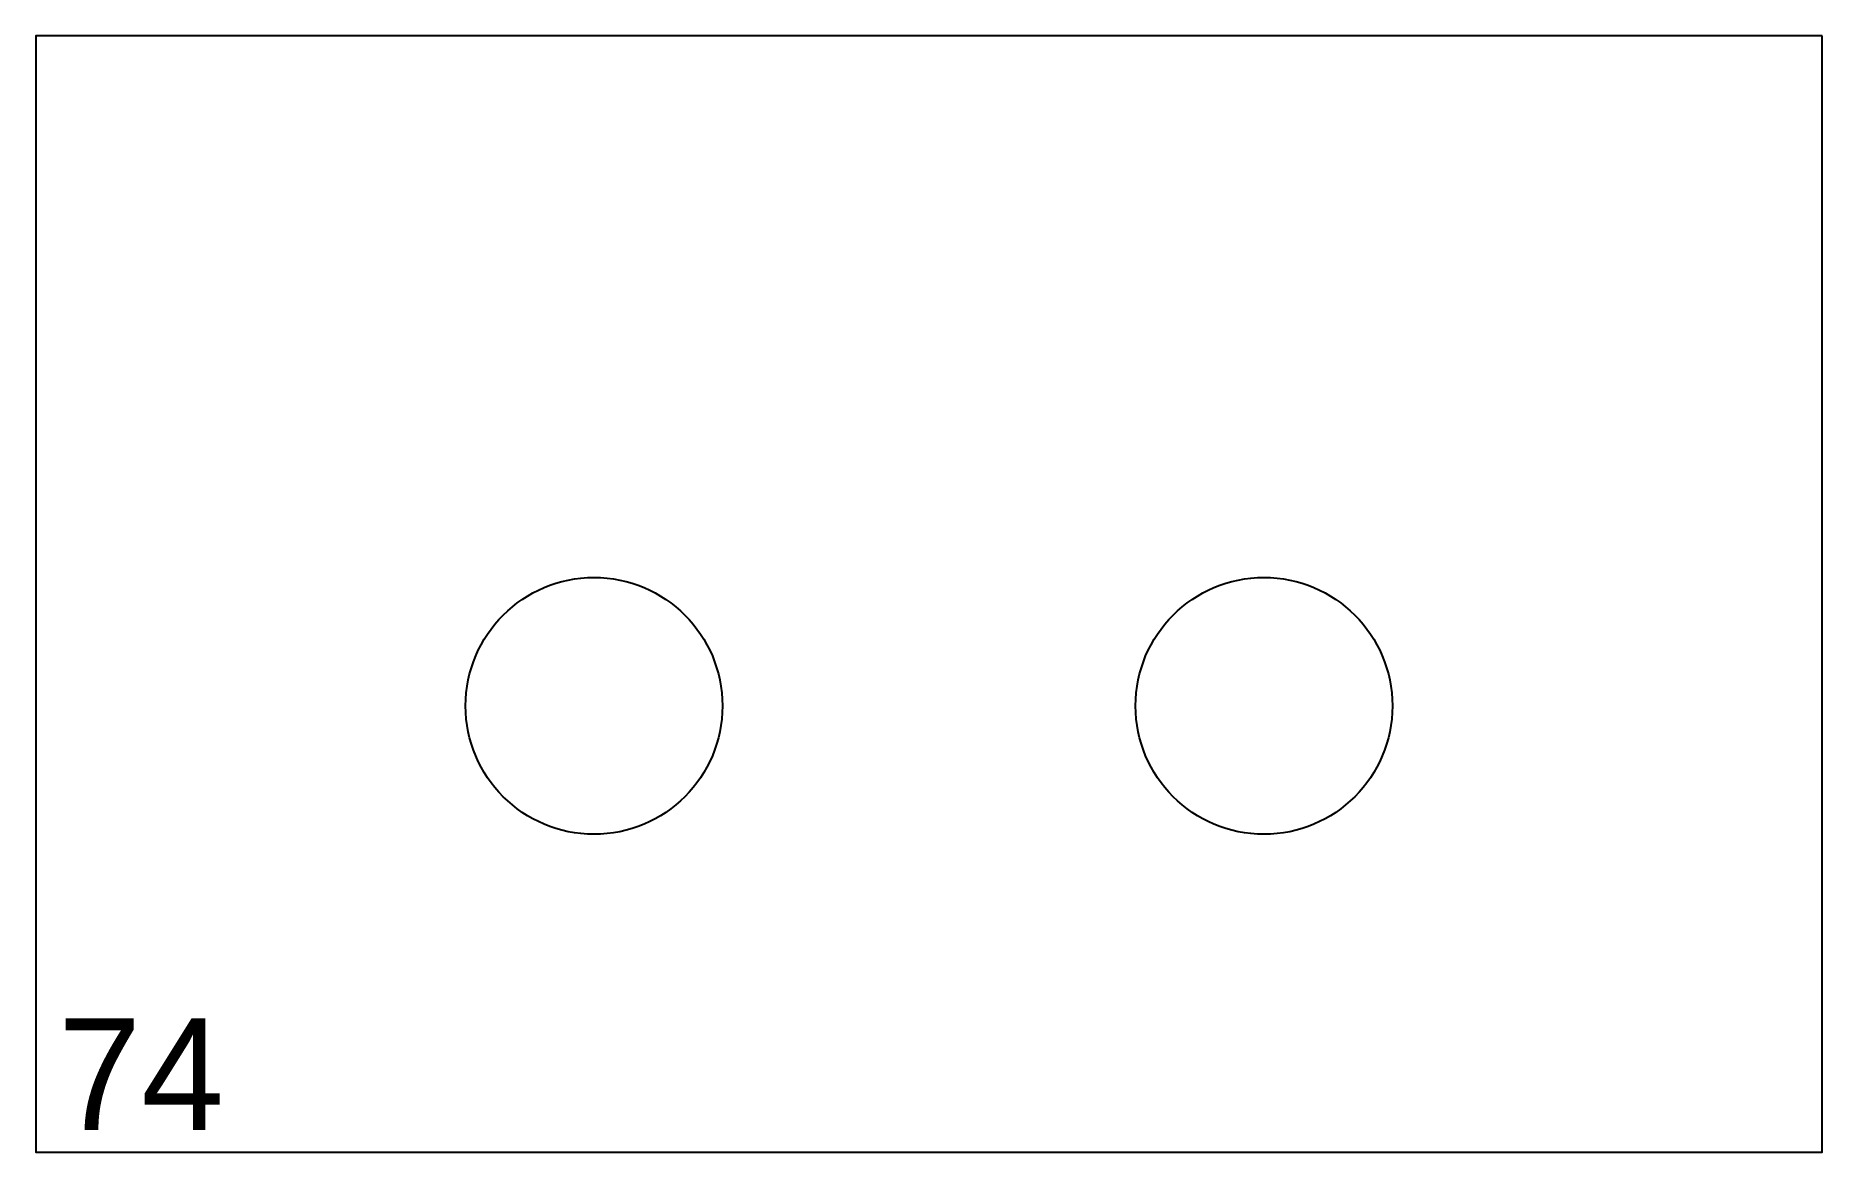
# Model space of a CAD drawing. Header units: millimetres. Extents: x 0 to 160, y 0 to 100.
import ezdxf

# ---------------------------------------------------------------- set-up
doc = ezdxf.new("R2010")
doc.units = ezdxf.units.MM
doc.header["$MEASUREMENT"] = 0
for name, color, linetype in [('ВнешнийКонтур', 7, 'Continuous'), ('Нумерация', 7, 'Continuous'), ('Отверстие', 7, 'Continuous')]:
    doc.layers.add(name, color=color, linetype=linetype)

msp = doc.modelspace()

# ---------------------------------------------------------------- linework, layer by layer
at = {"layer": 'ВнешнийКонтур', "color": 0, "linetype": 'Continuous'}
msp.add_lwpolyline([(160, 100), (0, 100), (0, 0), (160, 0)], close=True, dxfattribs=at)
at = {"layer": 'Отверстие', "color": 0, "linetype": 'Continuous'}
for centre in [(50, 39.98), (110, 39.98)]:
    msp.add_circle(centre, 11.5, dxfattribs=at)

# ---------------------------------------------------------------- texts
at = {"layer": 'Нумерация', "color": 0, "linetype": 'Continuous'}
msp.add_text('74', height=10, dxfattribs=at).set_placement((2, 2))

doc.saveas('drawing.dxf')
